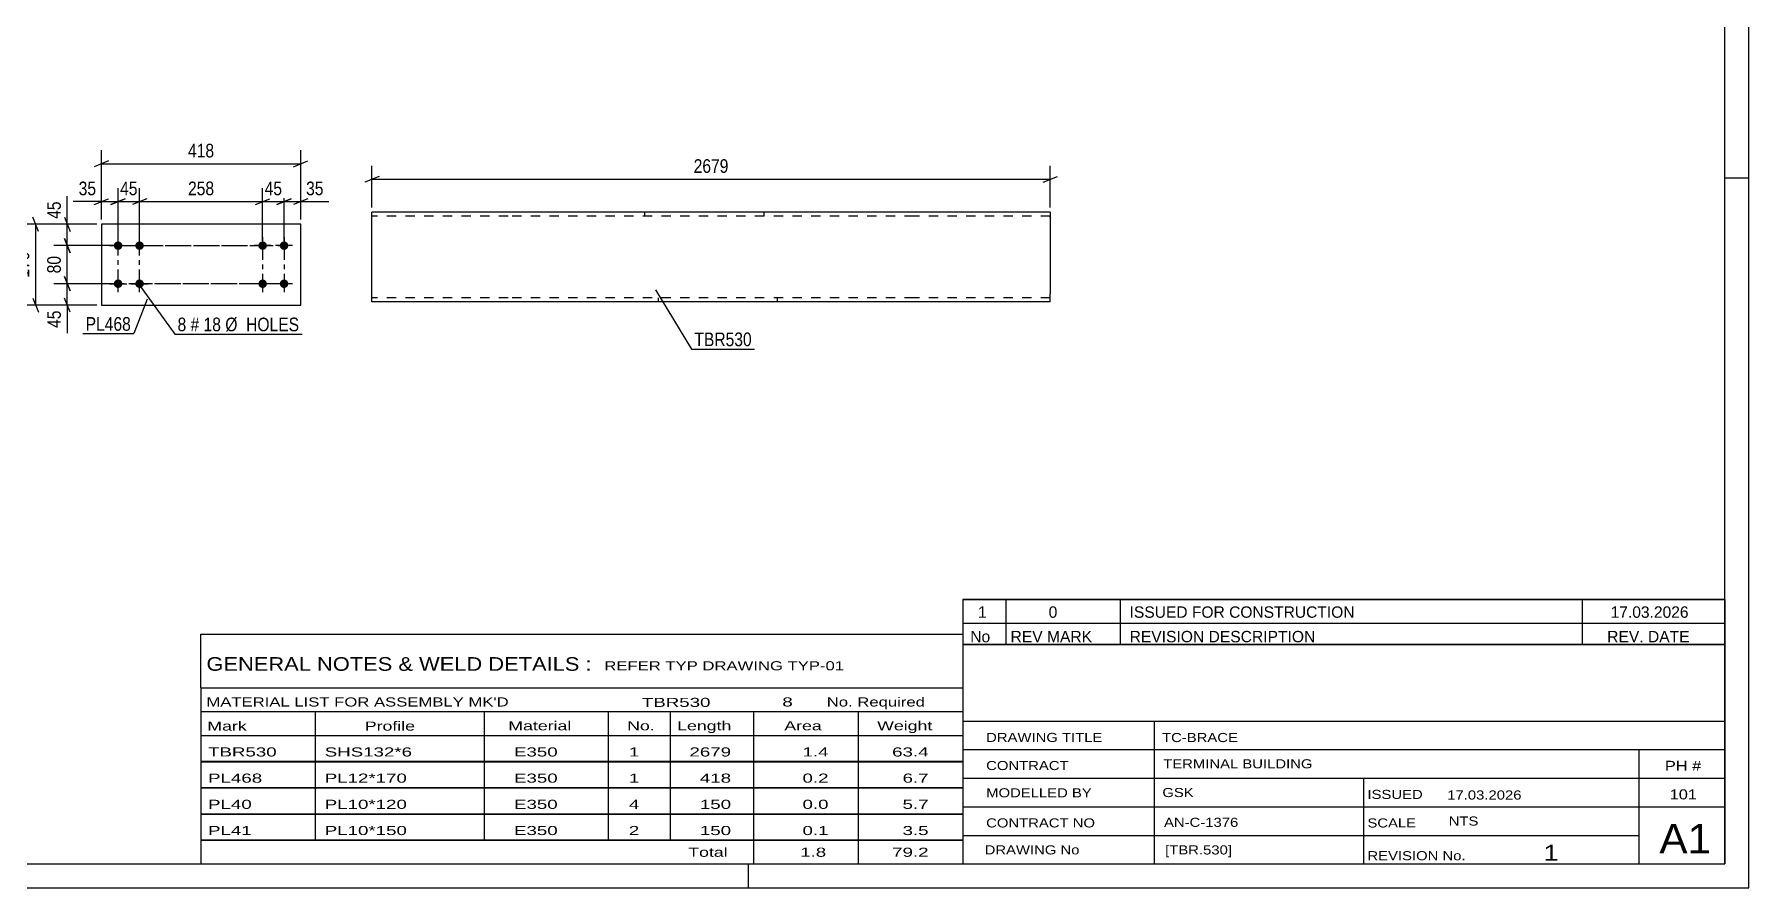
# Model space of a CAD drawing. Header units: millimetres. Extents: x 0 to 594, y 0 to 420.
# Drawn here: x 234 to 594, y 0 to 179.2 of the extents above; entities that cross this region are included whole.
import ezdxf

# ---------------------------------------------------------------- set-up
doc = ezdxf.new("R2010")
doc.units = ezdxf.units.MM
doc.linetypes.add('DXK_LINE_DOT2', pattern=[3.9198, 1.9599, -1.9599])
doc.linetypes.add('DXK_LINE_DOT3', pattern=[5.9187, 2.979, -0.9799, 0.9799, -0.9799])
doc.styles.add('Arial Narrow', font='ARIALN.TTF', dxfattribs={"height": 0.2})

# ---------------------------------------------------------------- blocks, each defined once
blk = doc.blocks.new('Unknown-582683068-1128')
at = {"color": 5, "linetype": 'Continuous'}
for p, q in [((594, 0), (594, 420)), ((589, 5), (589, 415)), ((594, 149), (589, 149)), ((5, 5), (589, 5)), ((384, 0), (384, 5)), ((0, 0), (594, 0))]:
    blk.add_line(p, q, dxfattribs=at)
blk = doc.blocks.new('Part-582683068-3806 - 3805')
at = {"color": 2, "linetype": 'Continuous'}
for p, q in [((289.96, 139.35), (248.11, 139.35)), ((248.11, 139.35), (248.11, 122.35)), ((289.96, 122.35), (289.96, 139.35)), ((248.11, 122.35), (289.96, 122.35))]:
    blk.add_line(p, q, dxfattribs=at)
blk = doc.blocks.new('Bolt-582683068-3807 - 3805')
at = {"linetype": 'Continuous'}
for points in [[(281.96, 133.95, -1), (281.96, 135.75, -1)], [(286.46, 133.95, -1), (286.46, 135.75, -1)], [(281.96, 125.95, -1), (281.96, 127.75, -1)], [(286.46, 125.95, -1), (286.46, 127.75, -1)]]:
    blk.add_hatch(color=1, dxfattribs=at).paths.add_polyline_path(points)
at = {"color": 1, "linetype": 'Continuous'}
for p, q in [((283.76, 134.85), (280.16, 134.85)), ((281.96, 136.65), (281.96, 133.05)), ((288.26, 134.85), (284.66, 134.85)), ((286.46, 136.65), (286.46, 133.05)), ((283.76, 126.85), (280.16, 126.85)), ((281.96, 128.65), (281.96, 125.05)), ((288.26, 126.85), (284.66, 126.85)), ((286.46, 128.65), (286.46, 125.05))]:
    blk.add_line(p, q, dxfattribs=at)
blk = doc.blocks.new('Bolt-582683068-3808 - 3805')
at = {"linetype": 'Continuous'}
for points in [[(251.61, 135.75, -1), (251.61, 133.95, -1)], [(256.11, 135.75, -1), (256.11, 133.95, -1)], [(251.61, 127.75, -1), (251.61, 125.95, -1)], [(256.11, 127.75, -1), (256.11, 125.95, -1)]]:
    blk.add_hatch(color=1, dxfattribs=at).paths.add_polyline_path(points)
at = {"color": 1, "linetype": 'Continuous'}
for p, q in [((249.81, 134.85), (253.41, 134.85)), ((251.61, 133.05), (251.61, 136.65)), ((254.31, 134.85), (257.91, 134.85)), ((256.11, 133.05), (256.11, 136.65)), ((249.81, 126.85), (253.41, 126.85)), ((251.61, 125.05), (251.61, 128.65)), ((254.31, 126.85), (257.91, 126.85)), ((256.11, 125.05), (256.11, 128.65))]:
    blk.add_line(p, q, dxfattribs=at)
blk = doc.blocks.new('Part-582683068-1532 - 1515')
at = {"color": 2, "linetype": 'Continuous'}
for p, q in [((333.48, 141.88), (304.91, 141.88)), ((304.91, 123.16), (304.91, 141.88)), ((418.66, 141.88), (333.58, 141.88)), ((447.33, 141.88), (418.76, 141.88)), ((447.33, 141.88), (447.33, 124.74)), ((304.91, 123.03), (304.91, 123.16)), ((333.48, 123.03), (304.91, 123.03)), ((418.66, 123.03), (333.58, 123.03)), ((447.33, 123.03), (418.76, 123.03)), ((447.33, 123.03), (447.33, 124.74))]:
    blk.add_line(p, q, dxfattribs=at)
at = {"color": 7, "linetype": 'DXK_LINE_DOT2'}
for p, q in [((333.48, 141.03), (304.91, 141.03)), ((418.66, 141.03), (333.58, 141.03)), ((362.15, 141.88), (362.15, 141.03)), ((387.18, 141.88), (387.18, 141.03)), ((447.33, 141.03), (418.76, 141.03)), ((447.33, 141.03), (447.33, 140.96)), ((447.33, 140.96), (447.33, 141.03)), ((447.33, 140.82), (447.33, 140.96)), ((447.33, 140.96), (447.33, 140.82)), ((304.91, 123.88), (304.91, 123.95)), ((333.48, 123.88), (304.91, 123.88)), ((418.66, 123.88), (333.58, 123.88)), ((365.06, 123.03), (365.06, 123.88)), ((390.09, 123.03), (390.09, 123.88)), ((447.33, 123.88), (418.76, 123.88)), ((447.33, 123.95), (447.33, 124.41)), ((447.33, 123.88), (447.33, 123.95))]:
    blk.add_line(p, q, dxfattribs=at)
blk = doc.blocks.new('Rectangle-582683068-3989 - 3805')
at = {"color": 1, "linetype": 'DXK_LINE_DOT3'}
blk.add_lwpolyline([(251.61, 134.85), (286.46, 134.85), (286.46, 126.85), (251.61, 126.85), (251.61, 134.85)], close=True, dxfattribs=at)
blk = doc.blocks.new('Rectangle-582683068-3999 - 3805')
at = {"color": 1, "linetype": 'DXK_LINE_DOT3'}
blk.add_lwpolyline([(256.11, 134.85), (281.96, 134.85), (281.96, 126.85), (256.11, 126.85), (256.11, 134.85)], close=True, dxfattribs=at)
blk = doc.blocks.new('StraightDimension-582683068-4018 - 3805')
at = {"color": 7, "linetype": 'Continuous'}
for p, q in [((250.11, 143.49), (253.11, 144.69)), ((251.61, 135.85), (251.61, 146.94)), ((251.61, 144.09), (256.11, 144.09)), ((257.61, 144.69), (254.61, 143.49)), ((256.11, 135.85), (256.11, 146.94))]:
    blk.add_line(p, q, dxfattribs=at)
at = {"color": 0}
blk.add_wipeout([(256.29, 144.84), (256.29, 149.04), (251.43, 149.04), (251.43, 144.84)], dxfattribs=at)
at = {"color": 3, "style": 'Arial Narrow'}
blk.add_text('45', height=2.863, dxfattribs=at).set_placement((252.03, 145.44))
blk = doc.blocks.new('StraightDimension-582683068-4079 - 3805')
at = {"color": 7, "linetype": 'Continuous'}
for p, q in [((250.61, 126.85), (238.08, 126.85)), ((240.33, 128.35), (241.53, 125.35)), ((240.93, 122.35), (240.93, 126.85)), ((241.53, 120.85), (240.33, 123.85)), ((247.11, 122.35), (238.08, 122.35))]:
    blk.add_line(p, q, dxfattribs=at)
at = {"color": 0}
blk.add_wipeout([(240.18, 121.83), (235.98, 121.83), (235.98, 116.97), (240.18, 116.97)], dxfattribs=at)
at = {"color": 7, "linetype": 'Continuous'}
blk.add_line((240.93, 122.35), (240.93, 116.45), dxfattribs=at)
blk.add_line((240.93, 122.35), (240.93, 116.45), dxfattribs=at)
at = {"color": 3, "style": 'Arial Narrow'}
blk.add_text('45', height=2.863, rotation=90.0002, dxfattribs=at).set_placement((239.58, 117.57))
blk = doc.blocks.new('StraightDimension-582683068-4015 - 3805')
at = {"color": 7, "linetype": 'Continuous'}
for p, q in [((284.96, 143.49), (287.96, 144.69)), ((286.46, 135.85), (286.46, 146.94)), ((286.46, 144.09), (289.96, 144.09)), ((291.46, 144.69), (288.46, 143.49)), ((289.96, 140.35), (289.96, 146.94))]:
    blk.add_line(p, q, dxfattribs=at)
at = {"color": 0}
blk.add_wipeout([(295.34, 144.84), (295.34, 149.04), (290.48, 149.04), (290.48, 144.84)], dxfattribs=at)
at = {"color": 7, "linetype": 'Continuous'}
blk.add_line((289.96, 144.09), (295.86, 144.09), dxfattribs=at)
blk.add_line((289.96, 144.09), (295.86, 144.09), dxfattribs=at)
at = {"color": 3, "style": 'Arial Narrow'}
blk.add_text('35', height=2.863, dxfattribs=at).set_placement((291.08, 145.44))
blk = doc.blocks.new('StraightDimension-582683068-4016 - 3805')
at = {"color": 7, "linetype": 'Continuous'}
for p, q in [((280.46, 143.49), (283.46, 144.69)), ((281.96, 135.85), (281.96, 146.94)), ((281.96, 144.09), (286.46, 144.09)), ((287.96, 144.69), (284.96, 143.49)), ((286.46, 135.85), (286.46, 146.94))]:
    blk.add_line(p, q, dxfattribs=at)
at = {"color": 0}
blk.add_wipeout([(286.64, 144.84), (286.64, 149.04), (281.78, 149.04), (281.78, 144.84)], dxfattribs=at)
at = {"color": 3, "style": 'Arial Narrow'}
blk.add_text('45', height=2.863, dxfattribs=at).set_placement((282.38, 145.44))
blk = doc.blocks.new('StraightDimension-582683068-4017 - 3805')
at = {"color": 7, "linetype": 'Continuous'}
for p, q in [((257.61, 144.69), (254.61, 143.49)), ((256.11, 135.85), (256.11, 146.94)), ((256.11, 144.09), (281.96, 144.09)), ((280.46, 143.49), (283.46, 144.69)), ((281.96, 135.85), (281.96, 146.94))]:
    blk.add_line(p, q, dxfattribs=at)
at = {"color": 0}
blk.add_wipeout([(272.38, 144.84), (272.38, 149.04), (265.69, 149.04), (265.69, 144.84)], dxfattribs=at)
at = {"color": 3, "style": 'Arial Narrow'}
blk.add_text('258', height=2.863, dxfattribs=at).set_placement((266.29, 145.44))
blk = doc.blocks.new('StraightDimension-582683068-4019 - 3805')
at = {"color": 7, "linetype": 'Continuous'}
for p, q in [((246.61, 143.49), (249.61, 144.69)), ((248.11, 140.35), (248.11, 146.94)), ((248.11, 144.09), (251.61, 144.09)), ((253.11, 144.69), (250.11, 143.49)), ((251.61, 135.85), (251.61, 146.94))]:
    blk.add_line(p, q, dxfattribs=at)
at = {"color": 0}
blk.add_wipeout([(247.59, 144.84), (247.59, 149.04), (242.73, 149.04), (242.73, 144.84)], dxfattribs=at)
at = {"color": 7, "linetype": 'Continuous'}
blk.add_line((248.11, 144.09), (242.2, 144.09), dxfattribs=at)
blk.add_line((248.11, 144.09), (242.2, 144.09), dxfattribs=at)
at = {"color": 3, "style": 'Arial Narrow'}
blk.add_text('35', height=2.863, dxfattribs=at).set_placement((243.33, 145.44))
blk = doc.blocks.new('StraightDimension-582683068-4066 - 3805')
at = {"color": 7, "linetype": 'Continuous'}
for p, q in [((248.11, 140.35), (248.11, 154.88)), ((289.96, 140.35), (289.96, 154.88)), ((249.61, 152.63), (246.61, 151.43)), ((248.11, 152.03), (289.96, 152.03)), ((288.46, 151.43), (291.46, 152.63))]:
    blk.add_line(p, q, dxfattribs=at)
at = {"color": 0}
blk.add_wipeout([(272.38, 152.78), (272.38, 156.98), (265.69, 156.98), (265.69, 152.78)], dxfattribs=at)
at = {"color": 3, "style": 'Arial Narrow'}
blk.add_text('418', height=2.863, dxfattribs=at).set_placement((266.29, 153.38))
blk = doc.blocks.new('StraightDimension-582683068-4077 - 3805')
at = {"color": 7, "linetype": 'Continuous'}
for p, q in [((240.33, 140.85), (241.53, 137.85)), ((247.11, 139.35), (238.08, 139.35)), ((240.93, 134.85), (240.93, 139.35)), ((250.61, 134.85), (238.08, 134.85)), ((241.53, 133.35), (240.33, 136.35))]:
    blk.add_line(p, q, dxfattribs=at)
at = {"color": 0}
blk.add_wipeout([(240.18, 144.73), (235.98, 144.73), (235.98, 139.88), (240.18, 139.88)], dxfattribs=at)
at = {"color": 7, "linetype": 'Continuous'}
blk.add_line((240.93, 139.35), (240.93, 145.26), dxfattribs=at)
blk.add_line((240.93, 139.35), (240.93, 145.26), dxfattribs=at)
at = {"color": 3, "style": 'Arial Narrow'}
blk.add_text('45', height=2.863, rotation=90.0002, dxfattribs=at).set_placement((239.58, 140.48))
blk = doc.blocks.new('StraightDimension-582683068-4078 - 3805')
at = {"color": 7, "linetype": 'Continuous'}
for p, q in [((250.61, 134.85), (238.08, 134.85)), ((240.33, 136.35), (241.53, 133.35)), ((240.93, 126.85), (240.93, 134.85)), ((250.61, 126.85), (238.08, 126.85)), ((241.53, 125.35), (240.33, 128.35))]:
    blk.add_line(p, q, dxfattribs=at)
at = {"color": 0}
blk.add_wipeout([(240.18, 133.28), (235.98, 133.28), (235.98, 128.43), (240.18, 128.43)], dxfattribs=at)
at = {"color": 3, "style": 'Arial Narrow'}
blk.add_text('80', height=2.863, rotation=90.0002, dxfattribs=at).set_placement((239.58, 129.03))
blk = doc.blocks.new('StraightDimension-582683068-4100 - 3805')
at = {"color": 7, "linetype": 'Continuous'}
for p, q in [((234.9, 137.85), (233.7, 140.85)), ((247.11, 139.35), (231.45, 139.35)), ((234.3, 122.35), (234.3, 139.35)), ((233.7, 123.85), (234.9, 120.85)), ((247.11, 122.35), (231.45, 122.35))]:
    blk.add_line(p, q, dxfattribs=at)
at = {"color": 0}
blk.add_wipeout([(233.55, 134.2), (229.35, 134.2), (229.35, 127.51), (233.55, 127.51)], dxfattribs=at)
at = {"color": 3, "style": 'Arial Narrow'}
blk.add_text('170', height=2.863, rotation=90.0002, dxfattribs=at).set_placement((232.95, 128.11))
blk = doc.blocks.new('StraightDimension-582683068-3959 - 1515')
at = {"color": 7, "linetype": 'Continuous'}
for p, q in [((304.91, 142.88), (304.91, 151.64)), ((447.33, 142.88), (447.33, 151.64)), ((306.41, 149.39), (303.41, 148.19)), ((304.91, 148.79), (447.33, 148.79)), ((445.83, 148.19), (448.83, 149.39))]:
    blk.add_line(p, q, dxfattribs=at)
at = {"color": 0}
blk.add_wipeout([(380.38, 149.54), (380.38, 153.74), (371.86, 153.74), (371.86, 149.54)], dxfattribs=at)
at = {"color": 3, "style": 'Arial Narrow'}
blk.add_text('2679', height=2.863, dxfattribs=at).set_placement((372.46, 150.14))
blk = doc.blocks.new('Unknown-582683068-4212')
at = {"color": 7, "linetype": 'Continuous'}
for p, q in [((269, 53.25), (429, 53.25)), ((269, 42), (269, 53.25)), ((429, 53.25), (429, 42)), ((269, 42), (429, 42)), ((269, 42), (269, 37)), ((429, 42), (429, 37)), ((269, 37), (429, 37)), ((269, 37), (269, 32)), ((293, 37), (293, 32)), ((328.5, 37), (328.5, 32)), ((354.5, 37), (354.5, 32)), ((367.5, 37), (367.5, 32)), ((385, 37), (385, 32)), ((407, 37), (407, 32)), ((429, 37), (429, 32)), ((269, 32), (429, 32)), ((269, 31.95), (269, 26.55)), ((269, 31.95), (429, 31.95)), ((293, 32), (293, 26.5)), ((328.5, 32), (328.5, 26.5)), ((354.5, 32), (354.5, 26.5)), ((367.5, 32), (367.5, 26.5)), ((385, 32), (385, 26.5)), ((407, 32), (407, 26.5)), ((429, 31.95), (429, 26.55)), ((269, 26.55), (429, 26.55)), ((269, 26.45), (269, 21.05)), ((269, 26.45), (429, 26.45)), ((293, 26.5), (293, 21)), ((328.5, 26.5), (328.5, 21)), ((354.5, 26.5), (354.5, 21)), ((367.5, 26.5), (367.5, 21)), ((385, 26.5), (385, 21)), ((407, 26.5), (407, 21)), ((429, 26.45), (429, 21.05)), ((269, 21.05), (429, 21.05)), ((269, 20.95), (269, 15.55)), ((269, 20.95), (429, 20.95)), ((293, 21), (293, 15.5)), ((328.5, 21), (328.5, 15.5)), ((354.5, 21), (354.5, 15.5)), ((367.5, 21), (367.5, 15.5)), ((385, 21), (385, 15.5)), ((407, 21), (407, 15.5)), ((429, 20.95), (429, 15.55)), ((269, 15.55), (429, 15.55)), ((269, 15.45), (269, 10.05)), ((269, 15.45), (429, 15.45)), ((293, 15.5), (293, 10)), ((328.5, 15.5), (328.5, 10)), ((354.5, 15.5), (354.5, 10)), ((367.5, 15.5), (367.5, 10)), ((385, 15.5), (385, 10)), ((407, 15.5), (407, 10)), ((429, 15.45), (429, 10.05)), ((269, 10.05), (429, 10.05)), ((269, 10), (429, 10)), ((269, 10), (269, 5)), ((385, 10), (385, 5)), ((407, 10), (407, 5)), ((429, 10), (429, 5)), ((269, 5), (429, 5))]:
    blk.add_line(p, q, dxfattribs=at)
at = {"color": 7, "style": 'Arial Narrow'}
for s, height, width, p in [('GENERAL NOTES & WELD DETAILS :', 2.8633, 1.4, (270.15, 45.56)), ('REFER TYP DRAWING TYP-01', 1.9089, 1.6, (353.7, 45.66)), ("MATERIAL LIST FOR ASSEMBLY MK'D", 1.9089, 1.6, (270.15, 38.06)), ('TBR530', 1.909, 1.794707, (361.59, 37.97)), ('8', 1.91, 1.794707, (391.08, 38.06)), ('No. Required', 1.9089, 1.6, (400.41, 38.06)), ('Mark', 1.909, 1.7, (270.34, 33)), ('Profile', 1.909, 1.7, (303.41, 33)), ('Material', 1.909, 1.7, (333.54, 33.06)), ('No.', 1.909, 1.7, (358.5, 33.06)), ('Length', 1.909, 1.7, (369, 33.06)), ('Area', 1.909, 1.7, (391.5, 33.06)), ('Weight', 1.909, 1.7, (411, 33.06))]:
    blk.add_text(s, height=height, dxfattribs=dict(at, width=width)).set_placement(p)
at = {"color": 7, "linetype": 'Continuous', "style": 'Arial Narrow'}
for s, height, width, p in [('TBR530', 1.909, 1.794707, (270.5, 27.56)), ('SHS132*6', 1.909, 1.794707, (295, 27.56)), ('E350', 1.909, 1.794707, (334.74, 27.56)), ('1', 1.91, 1.794707, (358.86, 27.56)), ('2679', 1.909, 1.794707, (371.58, 27.56)), ('1.4', 1.909, 1.794707, (395.32, 27.56)), ('63.4', 1.909, 1.794707, (414.14, 27.56)), ('PL468', 1.909, 1.794707, (270.5, 22.06)), ('PL12*170', 1.909, 1.794707, (295, 22.06)), ('E350', 1.909, 1.794707, (334.74, 22.06)), ('1', 1.91, 1.794707, (358.86, 22.06)), ('418', 1.909, 1.794707, (373.77, 22.06)), ('0.2', 1.909, 1.794707, (395.32, 22.06)), ('6.7', 1.909, 1.794707, (416.33, 22.06)), ('PL40', 1.909, 1.794707, (270.5, 16.56)), ('PL10*120', 1.909, 1.794707, (295, 16.56)), ('E350', 1.909, 1.794707, (334.74, 16.56)), ('4', 1.91, 1.794707, (358.86, 16.56)), ('150', 1.909, 1.794707, (373.77, 16.56)), ('0.0', 1.909, 1.794707, (395.32, 16.56)), ('5.7', 1.909, 1.794707, (416.33, 16.56)), ('PL41', 1.909, 1.794707, (270.5, 11.06)), ('PL10*150', 1.909, 1.794707, (295, 11.06)), ('E350', 1.909, 1.794707, (334.74, 11.06)), ('2', 1.91, 1.794707, (358.86, 11.06)), ('150', 1.909, 1.794707, (373.77, 11.06)), ('0.1', 1.909, 1.794707, (395.32, 11.06)), ('3.5', 1.909, 1.794707, (416.33, 11.06)), ('Total', 1.909, 1.7, (371.33, 6.5)), ('1.8', 1.909, 1.794707, (394.83, 6.5)), ('79.2', 1.909, 1.794707, (414.14, 6.5))]:
    blk.add_text(s, height=height, dxfattribs=dict(at, width=width)).set_placement(p)
blk = doc.blocks.new('Unknown-582683068-4210')
at = {"color": 7, "linetype": 'Continuous'}
for p, q in [((429, 51.05), (429, 5)), ((429, 51.05), (589, 51.05)), ((589, 51), (589, 5)), ((429, 35), (589, 35)), ((469.14, 35), (469.14, 5)), ((429, 29), (589, 29)), ((571, 5.05), (571, 29.05)), ((429, 23), (589, 23)), ((513.14, 23), (513.14, 5)), ((429, 17), (589, 17)), ((429, 11), (571, 11)), ((429, 5), (589, 5))]:
    blk.add_line(p, q, dxfattribs=at)
at = {"color": 7, "style": 'Arial Narrow'}
for s, height, width, p in [('DRAWING TITLE', 1.9089, 1.425378, (433.88, 30.61)), ('TC-BRACE', 1.909, 1.425378, (470.81, 30.59)), ('CONTRACT', 1.909, 1.425378, (433.88, 24.71)), ('TERMINAL BUILDING', 1.9089, 1.425378, (471.06, 25.07)), ('MODELLED BY', 1.9089, 1.425378, (433.88, 18.98)), ('GSK', 1.909, 1.425378, (470.88, 19.04)), ('ISSUED', 1.909, 1.425378, (513.94, 18.64)), ('17.03.2026', 1.909, 1.425378, (530.69, 18.52)), ('CONTRACT NO', 1.9089, 1.425378, (433.88, 12.66)), ('AN-C-1376', 1.909, 1.425378, (471.23, 12.78)), ('SCALE', 1.909, 1.425378, (513.94, 12.65)), ('A1', 6.204, 1.25, (575.24, 7.2)), ('DRAWING No', 1.909, 1.425378, (433.56, 7)), ('[TBR.530]', 1.909, 1.425378, (471.46, 6.99)), ('REVISION No.', 1.9089, 1.425378, (513.94, 5.77)), ('1', 3.34, 1.5, (550.91, 5.68))]:
    blk.add_text(s, height=height, dxfattribs=dict(at, width=width)).set_placement(p)
at = {"color": 7, "linetype": 'Continuous', "style": 'Arial Narrow'}
for s, height, width, p in [('PH #', 2.1, 1.42538, (576.4, 24.55)), ('101', 2.1, 1.42538, (577.41, 18.55)), ('NTS', 1.909, 1.425378, (531, 13.05))]:
    blk.add_text(s, height=height, dxfattribs=dict(at, width=width)).set_placement(p)
blk = doc.blocks.new('Unknown-582683068-4211')
at = {"color": 7, "linetype": 'Continuous'}
for p, q in [((429, 60.55), (589, 60.55)), ((589, 60.55), (429, 60.55)), ((429, 60.55), (429, 55.55)), ((438, 60.55), (438, 55.55)), ((462, 60.55), (462, 55.55)), ((559, 60.55), (559, 55.55)), ((589, 60.55), (589, 55.55)), ((429, 55.55), (589, 55.55)), ((429, 55.55), (429, 51.05)), ((429, 55.55), (589, 55.55)), ((438, 55.55), (438, 51.05)), ((462, 55.55), (462, 51.05)), ((559, 55.55), (559, 51.05)), ((589, 55.55), (589, 51.05)), ((589, 51.05), (429, 51.05))]:
    blk.add_line(p, q, dxfattribs=at)
at = {"color": 7, "linetype": 'Continuous', "style": 'Arial Narrow'}
for s, height, width, p in [('1', 2.39, 1.196471, (432.16, 56.7)), ('0', 2.39, 1.196471, (447, 56.7)), ('ISSUED FOR CONSTRUCTION', 2.3861, 1.196471, (464, 56.7)), ('17.03.2026', 2.386, 1.196471, (565, 56.7)), ('No', 2.386, 1.2, (430.54, 51.55)), ('REV MARK', 2.386, 1.2, (439, 51.55)), ('REVISION DESCRIPTION', 2.3861, 1.2, (464, 51.55)), ('REV. DATE', 2.386, 1.2, (564.28, 51.55))]:
    blk.add_text(s, height=height, dxfattribs=dict(at, width=width)).set_placement(p)
blk = doc.blocks.new('MarkSet-582683068-3975 - 3805')
at = {"color": 0}
blk.add_wipeout([(265.92, 116.87), (265.92, 119.87), (264.09, 119.87), (264.09, 116.87)], dxfattribs=at)
blk.add_wipeout([(265.92, 116.87), (265.92, 119.87), (264.09, 119.87), (264.09, 116.87)], dxfattribs=at)
at = {"color": 7, "linetype": 'Continuous'}
blk.add_line((255.92, 126.81), (263.49, 116.27), dxfattribs=at)
at = {"color": 0}
blk.add_wipeout([(268.65, 116.87), (268.65, 119.87), (266.82, 119.87), (266.82, 116.87)], dxfattribs=at)
blk.add_wipeout([(268.65, 116.87), (268.65, 119.87), (266.82, 119.87), (266.82, 116.87)], dxfattribs=at)
at = {"color": 3, "style": 'Arial Narrow'}
blk.add_text('8', height=2.86, dxfattribs=at).set_placement((264.09, 116.87))
at = {"color": 0}
blk.add_wipeout([(273.21, 116.87), (273.21, 119.87), (269.55, 119.87), (269.55, 116.87)], dxfattribs=at)
blk.add_wipeout([(273.21, 116.87), (273.21, 119.87), (269.55, 119.87), (269.55, 116.87)], dxfattribs=at)
at = {"color": 3, "style": 'Arial Narrow'}
blk.add_text('#', height=2.86, dxfattribs=at).set_placement((266.82, 116.87))
at = {"color": 0}
blk.add_wipeout([(289.63, 116.87), (289.63, 119.87), (274.11, 119.87), (274.11, 116.87)], dxfattribs=at)
blk.add_wipeout([(289.63, 116.87), (289.63, 119.87), (274.11, 119.87), (274.11, 116.87)], dxfattribs=at)
at = {"color": 7, "linetype": 'Continuous'}
blk.add_line((263.49, 116.27), (290.23, 116.27), dxfattribs=at)
at = {"color": 3, "style": 'Arial Narrow'}
for s, p in [('18', (269.55, 116.87)), ('Ø  HOLES', (274.11, 116.87))]:
    blk.add_text(s, height=2.863, dxfattribs=at).set_placement(p)
blk = doc.blocks.new('Mark-582683068-3862 - 3805')
at = {"color": 0}
blk.add_wipeout([(254.29, 116.98), (254.29, 119.98), (244.79, 119.98), (244.79, 116.98)], dxfattribs=at)
blk.add_wipeout([(254.29, 116.98), (254.29, 119.98), (244.79, 119.98), (244.79, 116.98)], dxfattribs=at)
at = {"color": 30, "linetype": 'Continuous'}
for p in [(257.69, 123.6), (244.19, 116.38)]:
    blk.add_line(p, (254.89, 116.38), dxfattribs=at)
at = {"color": 3, "style": 'Arial Narrow'}
blk.add_text('PL468', height=2.863, dxfattribs=at).set_placement((244.79, 116.98))
blk = doc.blocks.new('Mark-582683068-1528 - 1515')
at = {"color": 0}
blk.add_wipeout([(384.66, 113.74), (384.66, 116.74), (372.61, 116.74), (372.61, 113.74)], dxfattribs=at)
blk.add_wipeout([(384.66, 113.74), (384.66, 116.74), (372.61, 116.74), (372.61, 113.74)], dxfattribs=at)
at = {"color": 30, "linetype": 'Continuous'}
for p, q in [((364.44, 125.58), (372.01, 113.14)), ((372.01, 113.14), (385.26, 113.14))]:
    blk.add_line(p, q, dxfattribs=at)
at = {"color": 3, "style": 'Arial Narrow'}
blk.add_text('TBR530', height=2.863, dxfattribs=at).set_placement((372.61, 113.74))

msp = doc.modelspace()

# ---------------------------------------------------------------- block references
for name in ['Unknown-582683068-1128', 'Part-582683068-1532 - 1515', 'Part-582683068-3806 - 3805', 'Bolt-582683068-3808 - 3805', 'Rectangle-582683068-3989 - 3805', 'Rectangle-582683068-3999 - 3805', 'Bolt-582683068-3807 - 3805', 'Unknown-582683068-4211', 'Unknown-582683068-4212', 'Unknown-582683068-4210']:
    msp.add_blockref(name, (0, 0))

# ---------------------------------------------------------------- next in the draw order: block references
for name in ['StraightDimension-582683068-3959 - 1515', 'StraightDimension-582683068-4018 - 3805', 'StraightDimension-582683068-4015 - 3805', 'StraightDimension-582683068-4079 - 3805', 'MarkSet-582683068-3975 - 3805', 'Mark-582683068-1528 - 1515']:
    msp.add_blockref(name, (0, 0))

# ---------------------------------------------------------------- next in the draw order: block references
msp.add_blockref('StraightDimension-582683068-4016 - 3805', (0, 0))

# ---------------------------------------------------------------- next in the draw order: block references
msp.add_blockref('StraightDimension-582683068-4017 - 3805', (0, 0))

# ---------------------------------------------------------------- next in the draw order: block references
msp.add_blockref('StraightDimension-582683068-4019 - 3805', (0, 0))

# ---------------------------------------------------------------- next in the draw order: block references
msp.add_blockref('StraightDimension-582683068-4066 - 3805', (0, 0))

# ---------------------------------------------------------------- next in the draw order: block references
msp.add_blockref('StraightDimension-582683068-4077 - 3805', (0, 0))

# ---------------------------------------------------------------- next in the draw order: block references
msp.add_blockref('StraightDimension-582683068-4078 - 3805', (0, 0))

# ---------------------------------------------------------------- next in the draw order: block references
msp.add_blockref('StraightDimension-582683068-4100 - 3805', (0, 0))

# ---------------------------------------------------------------- next in the draw order: block references
msp.add_blockref('Mark-582683068-3862 - 3805', (0, 0))

doc.saveas('drawing.dxf')
